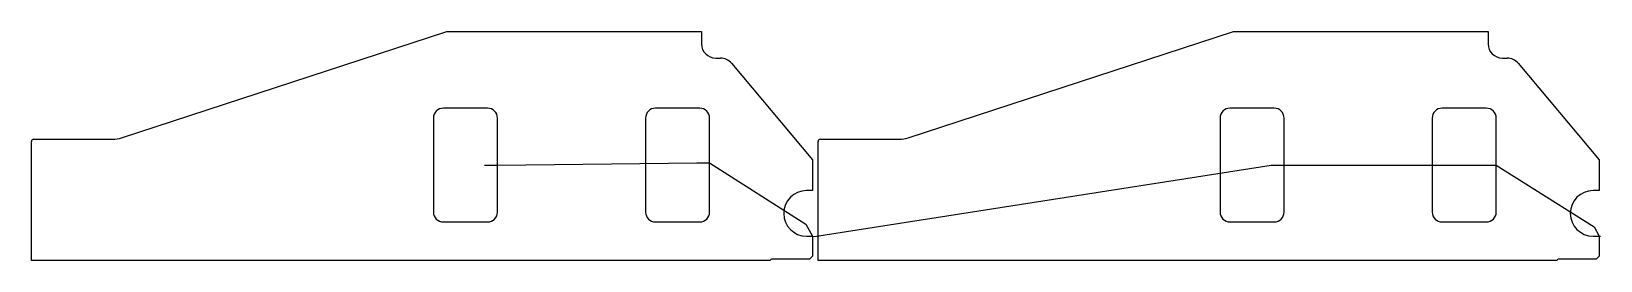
# Model space of a CAD drawing. Header units: metres. Extents: x 8 to 5517, y 8 to 814.
import ezdxf

# ---------------------------------------------------------------- set-up
doc = ezdxf.new("R2010")
doc.units = ezdxf.units.M

msp = doc.modelspace()

# ---------------------------------------------------------------- linework, layer by layer
at = {"layer": 'TOOL_0'}
for p, q in [((323.851, 439.416), (1466.327, 813.501)), ((1466.327, 813.501), (2360.5, 813.501)), ((2360.5, 813.501), (2360.5, 769.501)), ((3085.85, 439.416), (4228.326, 813.501)), ((4228.326, 813.501), (5122.499, 813.501)), ((5122.499, 813.501), (5122.499, 769.501)), ((2410.5, 719.501), (2427.245, 719.501)), ((5172.499, 719.501), (5189.244, 719.501)), ((2465.547, 701.64), (2750.5, 362.047)), ((5227.546, 701.64), (5512.499, 362.047)), ((1419, 508.501), (1419, 178.501)), ((1609, 543.501), (1454, 543.501)), ((1644, 343.501), (1644, 508.501)), ((2164, 508.501), (2164, 178.501)), ((2354, 543.501), (2199, 543.501)), ((2389, 351.704), (2389, 508.501)), ((4180.999, 508.501), (4180.999, 178.501)), ((4370.999, 543.501), (4215.999, 543.501)), ((4405.999, 343.501), (4405.999, 508.501)), ((4925.999, 508.501), (4925.999, 178.501)), ((5115.999, 543.501), (4960.999, 543.501)), ((5150.999, 343.501), (5150.999, 508.501)), ((7.5, 7.501), (7.5, 426.501)), ((15.5, 434.501), (293.045, 434.501)), ((2769.499, 7.501), (2769.499, 426.501)), ((2777.499, 434.501), (3055.044, 434.501)), ((1599, 343.501), (1644, 343.501)), ((1644, 343.501), (2344, 351.704)), ((1644, 178.501), (1644, 343.501)), ((2344, 351.704), (2389, 351.704)), ((2389, 178.501), (2389, 351.704)), ((2389, 351.704), (2726.546, 135.986)), ((2750.5, 362.047), (2750.5, 253.501)), ((2757.017, 92.939), (4360.999, 343.501)), ((4360.999, 343.501), (4405.999, 343.501)), ((4405.999, 178.501), (4405.999, 343.501)), ((4405.999, 343.501), (5105.999, 343.501)), ((5105.999, 343.501), (5150.999, 343.501)), ((5150.999, 178.501), (5150.999, 343.501)), ((5150.999, 343.501), (5494.553, 126.277)), ((5512.499, 362.047), (5512.499, 253.501)), ((2750.5, 253.501), (2729, 253.501)), ((5512.499, 253.501), (5490.999, 253.501)), ((1454, 143.501), (1609, 143.501)), ((2199, 143.501), (2354, 143.501)), ((2726.546, 135.986), (2750.5, 93.501)), ((4215.999, 143.501), (4370.999, 143.501)), ((4960.999, 143.501), (5115.999, 143.501)), ((5494.553, 126.277), (5512.499, 93.501)), ((2729, 93.501), (2750.5, 93.501)), ((2750.5, 93.501), (2750.5, 23.587)), ((2750.5, 93.501), (2757.017, 92.939)), ((5490.999, 93.501), (5512.499, 93.501)), ((5512.499, 93.501), (5517.35, 93.542)), ((5512.499, 93.501), (5512.499, 23.587)), ((2600.938, 7.501), (7.5, 7.501)), ((2739.414, 12.501), (2609, 12.501)), ((2750.5, 23.587), (2739.414, 12.501)), ((5362.937, 7.501), (2769.499, 7.501)), ((5501.413, 12.501), (5370.999, 12.501)), ((5512.499, 23.587), (5501.413, 12.501))]:
    msp.add_line(p, q, dxfattribs=at)
for centre, radius, start, end in [((2410.5, 769.501), 50, 180, 270), ((2427.223, 669.453), 50.048, 40.025736, 89.974814), ((5172.499, 769.501), 50, 180, 270), ((5189.222, 669.453), 50.048, 40.025736, 89.974814), ((1454, 508.501), 35, 90, 180), ((1609, 508.501), 35, 0, 90), ((2199, 508.501), 35, 90, 180), ((2354, 508.501), 35, 0, 90), ((4215.999, 508.501), 35, 90, 180), ((4370.999, 508.501), 35, 0, 90), ((4960.999, 508.501), 35, 90, 180), ((5115.999, 508.501), 35, 0, 90), ((15.5, 426.501), 8, 90, 180), ((293.045, 533.501), 99, 270, 288.129861), ((2777.499, 426.501), 8, 90, 180), ((3055.044, 533.501), 99, 270, 288.129861), ((2729, 173.501), 80, 90, 270), ((5490.999, 173.501), 80, 90, 270), ((1454, 178.501), 35, 180, 270), ((1609, 178.501), 35, 270, 0), ((2199, 178.501), 35, 180, 270), ((2354, 178.501), 35, 270, 0), ((4215.999, 178.501), 35, 180, 270), ((4370.999, 178.501), 35, 270, 0), ((4960.999, 178.501), 35, 180, 270), ((5115.999, 178.501), 35, 270, 0), ((2609.017, 3.474), 9.027, 90.107902, 153.505912), ((5371.016, 3.474), 9.027, 90.107902, 153.505912)]:
    msp.add_arc(centre, radius, start, end, dxfattribs=at)

doc.saveas('drawing.dxf')
